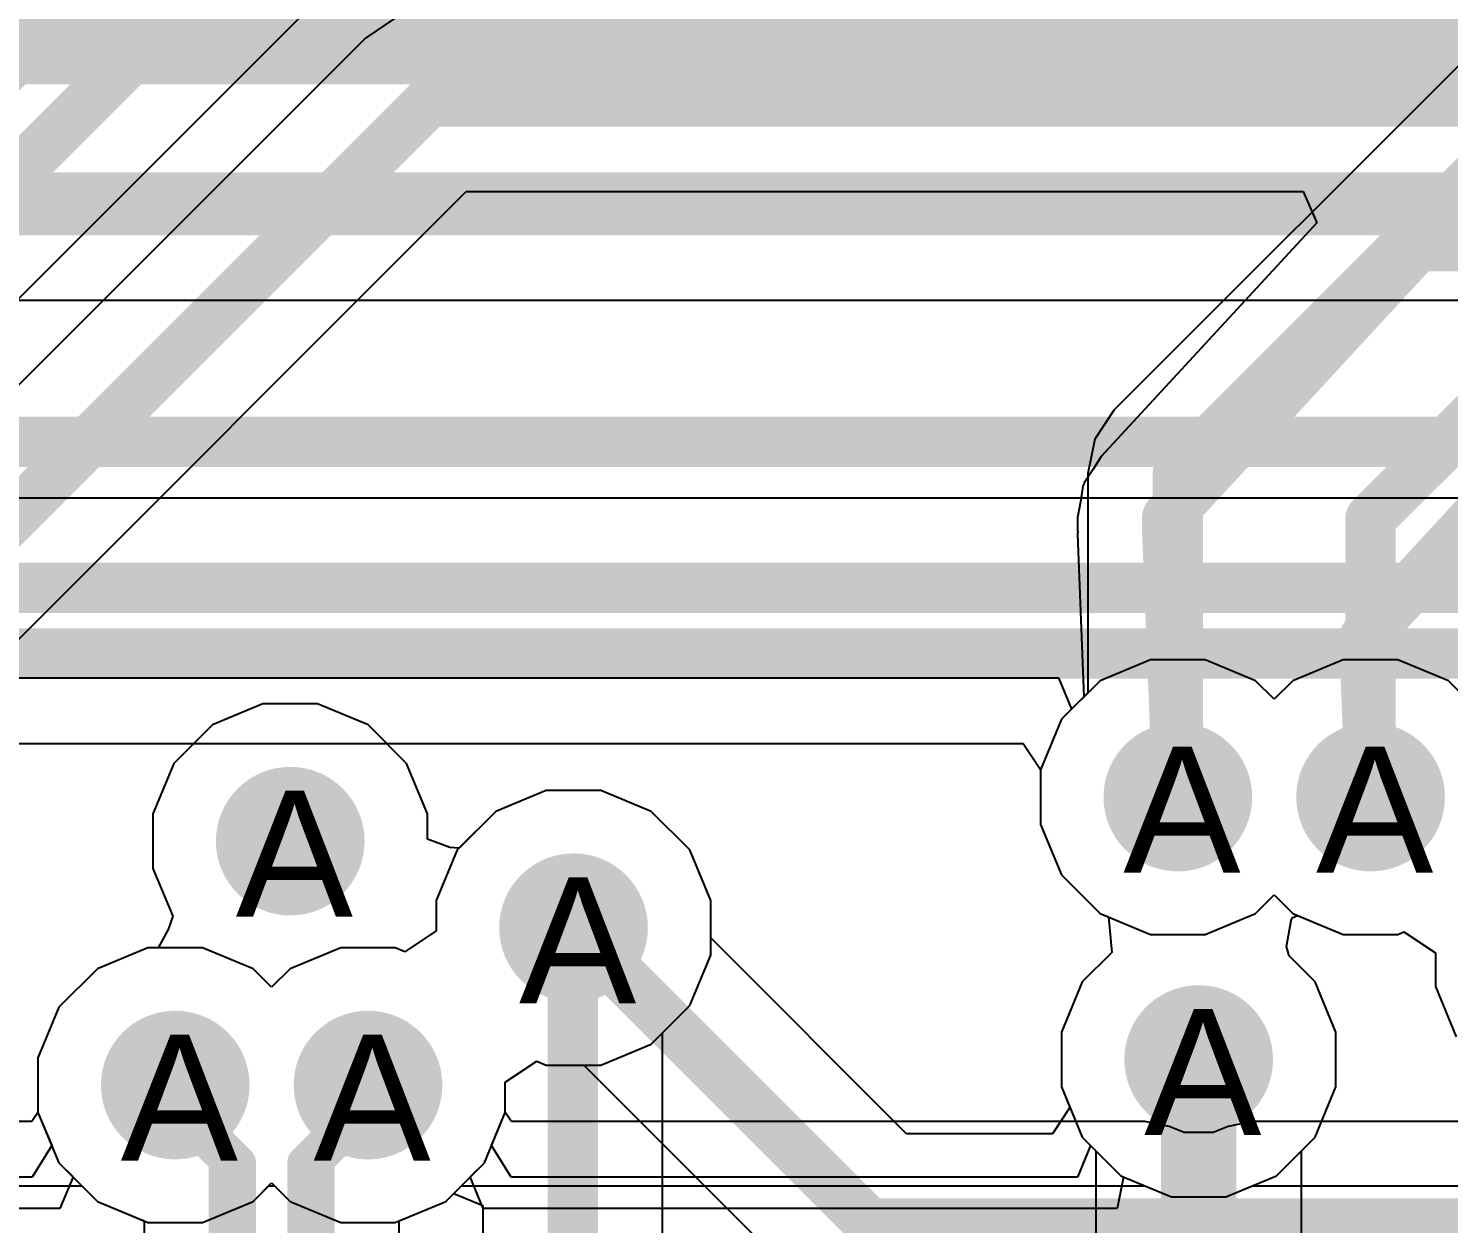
# Model space of a CAD drawing. Header units: inches. Extents: x 0 to 208, y 0 to 213.
# Drawn here: x 3.5454 to 3.771, y 3.169 to 3.3589 of the extents above; entities that cross this region are included whole.
import ezdxf

# ---------------------------------------------------------------- set-up
doc = ezdxf.new("R2010")
doc.units = ezdxf.units.IN
doc.header["$MEASUREMENT"] = 0
for name, color, linetype in [('Bottom Layer', 5, 'Continuous'), ('Drill Drawing', 1, 'Continuous'), ('L2_GND1', 16, 'Continuous'), ('L3_SIG1', 76, 'Continuous'), ('L4_PWR', 90, 'Continuous'), ('L5_GND2', 156, 'Continuous'), ('L6_SIG2', 130, 'Continuous'), ('L7_GND3', 216, 'Continuous'), ('Top Layer', 1, 'Continuous'), ('Via Holes', 16, 'Continuous')]:
    doc.layers.add(name, color=color, linetype=linetype)
doc.styles.add('Arial', font='', dxfattribs={"height": 0.2})
doc.styles.get('Arial').set_extended_font_data('Arial')

msp = doc.modelspace()

# ---------------------------------------------------------------- hatches: boundary and pattern name
at = {"layer": 'Bottom Layer'}
h = msp.add_hatch(color=5, dxfattribs=at)
edge = h.paths.add_edge_path()
edge.add_arc((3.728, 3.2367592), 0.011811, 0, 360)
h = msp.add_hatch(color=5, dxfattribs=at)
edge = h.paths.add_edge_path()
edge.add_arc((3.758622, 3.2367592), 0.011811, 0, 360)
h = msp.add_hatch(color=5, dxfattribs=at)
edge = h.paths.add_edge_path()
edge.add_arc((3.5869919, 3.229752), 0.011811, 0, 360)
h = msp.add_hatch(color=5, dxfattribs=at)
edge = h.paths.add_edge_path()
edge.add_arc((3.632, 3.216), 0.011811, 0, 360)
h = msp.add_hatch(color=5, dxfattribs=at)
edge = h.paths.add_edge_path()
edge.add_arc((3.7313118, 3.19506), 0.011811, 0, 360)
h = msp.add_hatch(color=5, dxfattribs=at)
edge = h.paths.add_edge_path()
edge.add_arc((3.5687248, 3.191), 0.011811, 0, 360)
h = msp.add_hatch(color=5, dxfattribs=at)
edge = h.paths.add_edge_path()
edge.add_arc((3.5993468, 3.191), 0.011811, 0, 360)
at = {"layer": 'L2_GND1'}
h = msp.add_hatch(color=16, dxfattribs=at)
edge = h.paths.add_edge_path()
edge.add_arc((3.728, 3.2367592), 0.011811, 0, 360)
h = msp.add_hatch(color=16, dxfattribs=at)
edge = h.paths.add_edge_path()
edge.add_arc((3.758622, 3.2367592), 0.011811, 0, 360)
h = msp.add_hatch(color=16, dxfattribs=at)
edge = h.paths.add_edge_path()
edge.add_arc((3.5869919, 3.229752), 0.011811, 0, 360)
h = msp.add_hatch(color=16, dxfattribs=at)
edge = h.paths.add_edge_path()
edge.add_arc((3.632, 3.216), 0.011811, 0, 360)
h = msp.add_hatch(color=16, dxfattribs=at)
edge = h.paths.add_edge_path()
edge.add_arc((3.7313118, 3.19506), 0.011811, 0, 360)
h = msp.add_hatch(color=16, dxfattribs=at)
edge = h.paths.add_edge_path()
edge.add_arc((3.5687248, 3.191), 0.011811, 0, 360)
h = msp.add_hatch(color=16, dxfattribs=at)
edge = h.paths.add_edge_path()
edge.add_arc((3.5993468, 3.191), 0.011811, 0, 360)
at = {"layer": 'L3_SIG1'}
h = msp.add_hatch(color=76, dxfattribs=at)
edge = h.paths.add_edge_path()
edge.add_arc((3.728, 3.2367592), 0.011811, 0, 360)
h = msp.add_hatch(color=76, dxfattribs=at)
edge = h.paths.add_edge_path()
edge.add_arc((3.758622, 3.2367592), 0.011811, 0, 360)
h = msp.add_hatch(color=76, dxfattribs=at)
edge = h.paths.add_edge_path()
edge.add_arc((3.5869919, 3.229752), 0.011811, 0, 360)
h = msp.add_hatch(color=76, dxfattribs=at)
edge = h.paths.add_edge_path()
edge.add_arc((3.632, 3.216), 0.011811, 0, 360)
h = msp.add_hatch(color=76, dxfattribs=at)
edge = h.paths.add_edge_path()
edge.add_arc((3.7313118, 3.19506), 0.011811, 0, 360)
h = msp.add_hatch(color=76, dxfattribs=at)
edge = h.paths.add_edge_path()
edge.add_arc((3.5687248, 3.191), 0.011811, 0, 360)
h = msp.add_hatch(color=76, dxfattribs=at)
edge = h.paths.add_edge_path()
edge.add_arc((3.5993468, 3.191), 0.011811, 0, 360)
at = {"layer": 'L4_PWR'}
h = msp.add_hatch(color=90, dxfattribs=at)
edge = h.paths.add_edge_path()
edge.add_arc((3.728, 3.2367592), 0.011811, 0, 360)
h = msp.add_hatch(color=90, dxfattribs=at)
edge = h.paths.add_edge_path()
edge.add_arc((3.758622, 3.2367592), 0.011811, 0, 360)
h = msp.add_hatch(color=90, dxfattribs=at)
edge = h.paths.add_edge_path()
edge.add_arc((3.5869919, 3.229752), 0.011811, 0, 360)
h = msp.add_hatch(color=90, dxfattribs=at)
edge = h.paths.add_edge_path()
edge.add_arc((3.632, 3.216), 0.011811, 0, 360)
h = msp.add_hatch(color=90, dxfattribs=at)
edge = h.paths.add_edge_path()
edge.add_arc((3.7313118, 3.19506), 0.011811, 0, 360)
h = msp.add_hatch(color=90, dxfattribs=at)
edge = h.paths.add_edge_path()
edge.add_arc((3.5687248, 3.191), 0.011811, 0, 360)
h = msp.add_hatch(color=90, dxfattribs=at)
edge = h.paths.add_edge_path()
edge.add_arc((3.5993468, 3.191), 0.011811, 0, 360)
at = {"layer": 'L5_GND2'}
h = msp.add_hatch(color=156, dxfattribs=at)
edge = h.paths.add_edge_path()
edge.add_arc((3.728, 3.2367592), 0.011811, 0, 360)
h = msp.add_hatch(color=156, dxfattribs=at)
edge = h.paths.add_edge_path()
edge.add_arc((3.758622, 3.2367592), 0.011811, 0, 360)
h = msp.add_hatch(color=156, dxfattribs=at)
edge = h.paths.add_edge_path()
edge.add_arc((3.5869919, 3.229752), 0.011811, 0, 360)
h = msp.add_hatch(color=156, dxfattribs=at)
edge = h.paths.add_edge_path()
edge.add_arc((3.632, 3.216), 0.011811, 0, 360)
h = msp.add_hatch(color=156, dxfattribs=at)
edge = h.paths.add_edge_path()
edge.add_arc((3.7313118, 3.19506), 0.011811, 0, 360)
h = msp.add_hatch(color=156, dxfattribs=at)
edge = h.paths.add_edge_path()
edge.add_arc((3.5687248, 3.191), 0.011811, 0, 360)
h = msp.add_hatch(color=156, dxfattribs=at)
edge = h.paths.add_edge_path()
edge.add_arc((3.5993468, 3.191), 0.011811, 0, 360)
at = {"layer": 'L6_SIG2'}
h = msp.add_hatch(color=130, dxfattribs=at)
edge = h.paths.add_edge_path()
edge.add_arc((3.728, 3.2367592), 0.011811, 0, 360)
h = msp.add_hatch(color=130, dxfattribs=at)
edge = h.paths.add_edge_path()
edge.add_arc((3.758622, 3.2367592), 0.011811, 0, 360)
h = msp.add_hatch(color=130, dxfattribs=at)
edge = h.paths.add_edge_path()
edge.add_arc((3.5869919, 3.229752), 0.011811, 0, 360)
h = msp.add_hatch(color=130, dxfattribs=at)
edge = h.paths.add_edge_path()
edge.add_arc((3.632, 3.216), 0.011811, 0, 360)
h = msp.add_hatch(color=130, dxfattribs=at)
edge = h.paths.add_edge_path()
edge.add_arc((3.7313118, 3.19506), 0.011811, 0, 360)
h = msp.add_hatch(color=130, dxfattribs=at)
edge = h.paths.add_edge_path()
edge.add_arc((3.5687248, 3.191), 0.011811, 0, 360)
h = msp.add_hatch(color=130, dxfattribs=at)
edge = h.paths.add_edge_path()
edge.add_arc((3.5993468, 3.191), 0.011811, 0, 360)
at = {"layer": 'L7_GND3'}
h = msp.add_hatch(color=216, dxfattribs=at)
edge = h.paths.add_edge_path()
edge.add_arc((3.728, 3.2367592), 0.011811, 0, 360)
h = msp.add_hatch(color=216, dxfattribs=at)
edge = h.paths.add_edge_path()
edge.add_arc((3.758622, 3.2367592), 0.011811, 0, 360)
h = msp.add_hatch(color=216, dxfattribs=at)
edge = h.paths.add_edge_path()
edge.add_arc((3.5869919, 3.229752), 0.011811, 0, 360)
h = msp.add_hatch(color=216, dxfattribs=at)
edge = h.paths.add_edge_path()
edge.add_arc((3.632, 3.216), 0.011811, 0, 360)
h = msp.add_hatch(color=216, dxfattribs=at)
edge = h.paths.add_edge_path()
edge.add_arc((3.7313118, 3.19506), 0.011811, 0, 360)
h = msp.add_hatch(color=216, dxfattribs=at)
edge = h.paths.add_edge_path()
edge.add_arc((3.5687248, 3.191), 0.011811, 0, 360)
h = msp.add_hatch(color=216, dxfattribs=at)
edge = h.paths.add_edge_path()
edge.add_arc((3.5993468, 3.191), 0.011811, 0, 360)
at = {"layer": 'Top Layer'}
h = msp.add_hatch(color=1, dxfattribs=at)
edge = h.paths.add_edge_path()
edge.add_arc((3.728, 3.2367592), 0.011811, 0, 360)
h = msp.add_hatch(color=1, dxfattribs=at)
edge = h.paths.add_edge_path()
edge.add_arc((3.758622, 3.2367592), 0.011811, 0, 360)
h = msp.add_hatch(color=1, dxfattribs=at)
edge = h.paths.add_edge_path()
edge.add_arc((3.5869919, 3.229752), 0.011811, 0, 360)
h = msp.add_hatch(color=1, dxfattribs=at)
edge = h.paths.add_edge_path()
edge.add_arc((3.632, 3.216), 0.011811, 0, 360)
h = msp.add_hatch(color=1, dxfattribs=at)
edge = h.paths.add_edge_path()
edge.add_arc((3.7313118, 3.19506), 0.011811, 0, 360)
h = msp.add_hatch(color=1, dxfattribs=at)
edge = h.paths.add_edge_path()
edge.add_arc((3.5687248, 3.191), 0.011811, 0, 360)
h = msp.add_hatch(color=1, dxfattribs=at)
edge = h.paths.add_edge_path()
edge.add_arc((3.5993468, 3.191), 0.011811, 0, 360)
at = {"layer": 'Via Holes'}
h = msp.add_hatch(color=7, dxfattribs=at)
edge = h.paths.add_edge_path()
edge.add_arc((3.728, 3.2367592), 0.0059055, 0, 360)
h = msp.add_hatch(color=7, dxfattribs=at)
edge = h.paths.add_edge_path()
edge.add_arc((3.758622, 3.2367592), 0.0059055, 0, 360)
h = msp.add_hatch(color=7, dxfattribs=at)
edge = h.paths.add_edge_path()
edge.add_arc((3.5869919, 3.229752), 0.0059055, 0, 360)
h = msp.add_hatch(color=7, dxfattribs=at)
edge = h.paths.add_edge_path()
edge.add_arc((3.632, 3.216), 0.0059055, 0, 360)
h = msp.add_hatch(color=7, dxfattribs=at)
edge = h.paths.add_edge_path()
edge.add_arc((3.7313118, 3.19506), 0.0059055, 0, 360)
h = msp.add_hatch(color=7, dxfattribs=at)
edge = h.paths.add_edge_path()
edge.add_arc((3.5687248, 3.191), 0.0059055, 0, 360)
h = msp.add_hatch(color=7, dxfattribs=at)
edge = h.paths.add_edge_path()
edge.add_arc((3.5993468, 3.191), 0.0059055, 0, 360)

# ---------------------------------------------------------------- linework, layer by layer
at = {"layer": 'Bottom Layer'}
for p, q in [((3.483171, 3.2553188), (3.6153888, 3.3875367)), ((3.6035554, 3.3604498), (3.5989244, 3.3573556)), ((3.5989242, 3.3573553), (3.4931318, 3.251563)), ((3.5989244, 3.3573556), (3.5989242, 3.3573553)), ((3.5133188, 3.231376), (3.6149305, 3.3329878)), ((3.6149305, 3.3329878), (3.7478924, 3.3329878)), ((3.7478924, 3.3329878), (3.7500811, 3.3279878)), ((3.7500811, 3.3279878), (3.7158247, 3.29089)), ((3.7158247, 3.29089), (3.7145168, 3.2887531)), ((3.7145168, 3.2887531), (3.7131244, 3.2866694)), ((3.7129172, 3.2861397), (3.7125263, 3.2836633)), ((3.713068, 3.2863861), (3.7129172, 3.2861397)), ((3.7131244, 3.2866694), (3.713068, 3.2863861)), ((3.7125263, 3.2836633), (3.7120375, 3.2812069)), ((3.7120375, 3.2812069), (3.7120374, 3.2792516)), ((3.7120374, 3.2792516), (3.7120395, 3.2792408)), ((3.7120395, 3.2792408), (3.7120374, 3.27923)), ((3.7120374, 3.27923), (3.7120375, 3.2791371)), ((3.7120375, 3.2791371), (3.7120924, 3.2788626)), ((3.7120924, 3.2788626), (3.7120487, 3.2785859)), ((3.7120487, 3.2785859), (3.7120527, 3.2784852)), ((3.7120527, 3.2784852), (3.7120529, 3.2784844)), ((3.7120529, 3.2784844), (3.7120528, 3.2784838)), ((3.7120528, 3.2784838), (3.7130802, 3.2526848)), ((3.7130802, 3.2526848), (3.7095095, 3.2491141)), ((3.7095095, 3.2491141), (3.706189, 3.2410977)), ((3.706189, 3.2410977), (3.706189, 3.2324207)), ((3.6276615, 3.237811), (3.6196451, 3.2344905)), ((3.6363385, 3.237811), (3.6276615, 3.237811)), ((3.6443549, 3.2344905), (3.6363385, 3.237811)), ((3.6196451, 3.2344905), (3.6135095, 3.2283549)), ((3.6504905, 3.2283549), (3.6443549, 3.2344905)), ((3.706189, 3.2324207), (3.7095095, 3.2244043)), ((3.6135095, 3.2283549), (3.610189, 3.2203385)), ((3.653811, 3.2203385), (3.6504905, 3.2283549)), ((3.7095095, 3.2244043), (3.7156451, 3.2182687)), ((3.610189, 3.2203385), (3.610189, 3.2155291)), ((3.653811, 3.2116615), (3.653811, 3.2203385)), ((3.7156451, 3.2182687), (3.7169608, 3.2177237)), ((3.7169608, 3.2177237), (3.7174963, 3.2120899)), ((3.610189, 3.2155291), (3.6051889, 3.2121882)), ((3.5643863, 3.212811), (3.5563699, 3.2094905)), ((3.5730633, 3.212811), (3.5643863, 3.212811)), ((3.5810797, 3.2094905), (3.5730633, 3.212811)), ((3.5950083, 3.212811), (3.5869919, 3.2094905)), ((3.6036853, 3.212811), (3.5950083, 3.212811)), ((3.6051889, 3.2121882), (3.6036853, 3.212811)), ((3.6504905, 3.2036451), (3.653811, 3.2116615)), ((3.7174963, 3.2120899), (3.7128213, 3.2074149)), ((3.5563699, 3.2094905), (3.5502343, 3.2033549)), ((3.5840358, 3.2065344), (3.5810797, 3.2094905)), ((3.5869919, 3.2094905), (3.5840358, 3.2065344)), ((3.7128213, 3.2074149), (3.7095008, 3.1993985)), ((3.5502343, 3.2033549), (3.5469138, 3.1953385)), ((3.6461493, 3.1993039), (3.6504905, 3.2036451)), ((3.6461493, 3.0120681), (3.6461493, 3.1993039)), ((3.7095008, 3.1993985), (3.7095008, 3.1907215)), ((3.5469138, 3.1953385), (3.5469138, 3.1866615)), ((3.7095008, 3.1907215), (3.7128213, 3.1827051)), ((3.5469138, 3.1866615), (3.5502343, 3.1786451)), ((3.7128213, 3.1827051), (3.7149983, 3.1805281)), ((3.7149983, 3.1805281), (3.7149983, 3.1336883)), ((3.5502343, 3.1786451), (3.5563699, 3.1725095)), ((3.5810797, 3.1725095), (3.5840358, 3.1754656)), ((3.5840358, 3.1754656), (3.5869919, 3.1725095)), ((3.5563699, 3.1725095), (3.5643863, 3.169189)), ((3.5730633, 3.169189), (3.5810797, 3.1725095)), ((3.5869919, 3.1725095), (3.5950083, 3.169189)), ((3.6036853, 3.169189), (3.6117017, 3.1725095)), ((3.6117017, 3.1725095), (3.6129813, 3.1737891)), ((3.6129813, 3.1737891), (3.6176007, 3.1718756)), ((3.6176007, 3.1718756), (3.6176007, 3.0123181)), ((3.5643863, 3.169189), (3.5730633, 3.169189)), ((3.5950083, 3.169189), (3.6036853, 3.169189))]:
    msp.add_line(p, q, dxfattribs=at)
for points in [[(3.1982058, 3.0089253, 0.008, 0.008, 0), (3.6139025, 3.424622, 0.008, 0.008, 0)], [(3.2035905, 2.9959253, 0.008, 0.008, 0), (3.6094762, 3.401811, 0.008, 0.008, 0)], [(3.4915078, 3.229752, 0.008, 0.008, 0), (3.6090179, 3.3472621, 0.008, 0.008, 0)], [(3.6090179, 3.3472621, 0.008, 0.008, 0), (4.2936997, 3.3472622, 0.008, 0.008, 0)], [(3.7646962, 3.3227744, 0.008, 0.008, 0), (3.766232, 3.3243102, 0.008, 0.008, 0)], [(3.766232, 3.3243102, 0.008, 0.008, 0), (4.137616, 3.3243102, 0.008, 0.008, 0)], [(3.7263118, 3.2812062, 0.008, 0.008, 0), (3.7646962, 3.3227744, 0.008, 0.008, 0)], [(3.7576911, 3.2621879, 0.008, 0.008, 0), (3.7964215, 3.3041307, 0.008, 0.008, 0)], [(3.7263117, 3.2792509, 0.008, 0.008, 0), (3.7263118, 3.2812062, 0.008, 0.008, 0)], [(3.7263117, 3.2792454, 0.008, 0.008, 0), (3.7263118, 3.2791525, 0.008, 0.008, 0)], [(3.7263118, 3.2791525, 0.008, 0.008, 0), (3.7263158, 3.2790518, 0.008, 0.008, 0)], [(3.7263158, 3.2790518, 0.008, 0.008, 0), (3.728, 3.2367592, 0.008, 0.008, 0)], [(3.7263117, 3.2792454, 0.005, 0.005, -0.0002749944077910761), (3.7263117, 3.2792509, 0.005, 0.005, 0)], [(3.757691, 3.2602326, 0.008, 0.008, 0), (3.7576911, 3.2621879, 0.008, 0.008, 0)], [(3.757691, 3.2602271, 0.008, 0.008, 0), (3.7576911, 3.2601343, 0.008, 0.008, 0)], [(3.7576911, 3.2601343, 0.008, 0.008, 0), (3.7576951, 3.2600335, 0.008, 0.008, 0)], [(3.7576951, 3.2600335, 0.008, 0.008, 0), (3.758622, 3.2367592, 0.008, 0.008, 0)], [(3.757691, 3.2602271, 0.005, 0.005, -0.0002749944077910761), (3.757691, 3.2602326, 0.005, 0.005, 0)], [(3.631875, 3.215875, 0.008, 0.008, 0), (3.632, 3.216, 0.008, 0.008, 0)], [(3.631875, 2.995747, 0.008, 0.008, 0), (3.631875, 3.215875, 0.008, 0.008, 0)], [(3.7313118, 3.1336883, 0.012, 0.012, 0), (3.7313118, 3.19506, 0.012, 0.012, 0)]]:
    msp.add_lwpolyline(points, format="xyseb", dxfattribs=at)
for points in [[(3.6070179, 3.3472621, 0.004, 0.004, 1), (3.6110179, 3.3472621, 0.004, 0.004, 1)], [(3.6070179, 3.3472621, 0.004, 0.004, 1), (3.6110179, 3.3472621, 0.004, 0.004, 1)], [(3.764232, 3.3243102, 0.004, 0.004, 1), (3.768232, 3.3243102, 0.004, 0.004, 1)], [(3.764232, 3.3243102, 0.004, 0.004, 1), (3.768232, 3.3243102, 0.004, 0.004, 1)], [(3.7626962, 3.3227744, 0.004, 0.004, 1), (3.7666962, 3.3227744, 0.004, 0.004, 1)], [(3.7626962, 3.3227744, 0.004, 0.004, 1), (3.7666962, 3.3227744, 0.004, 0.004, 1)], [(3.7243118, 3.2812062, 0.004, 0.004, 1), (3.7283118, 3.2812062, 0.004, 0.004, 1)], [(3.7243118, 3.2812062, 0.004, 0.004, 1), (3.7283118, 3.2812062, 0.004, 0.004, 1)], [(3.7243117, 3.2792509, 0.004, 0.004, 1), (3.7283117, 3.2792509, 0.004, 0.004, 1)], [(3.7243117, 3.2792454, 0.004, 0.004, 1), (3.7283117, 3.2792454, 0.004, 0.004, 1)], [(3.7243118, 3.2791525, 0.004, 0.004, 1), (3.7283118, 3.2791525, 0.004, 0.004, 1)], [(3.7243118, 3.2791525, 0.004, 0.004, 1), (3.7283118, 3.2791525, 0.004, 0.004, 1)], [(3.7243158, 3.2790518, 0.004, 0.004, 1), (3.7283158, 3.2790518, 0.004, 0.004, 1)], [(3.7243158, 3.2790518, 0.004, 0.004, 1), (3.7283158, 3.2790518, 0.004, 0.004, 1)], [(3.7250617, 3.2792509, 0.0025, 0.0025, 1), (3.7275617, 3.2792509, 0.0025, 0.0025, 1)], [(3.7250617, 3.2792454, 0.0025, 0.0025, 1), (3.7275617, 3.2792454, 0.0025, 0.0025, 1)], [(3.7556911, 3.2621879, 0.004, 0.004, 1), (3.7596911, 3.2621879, 0.004, 0.004, 1)], [(3.7556911, 3.2621879, 0.004, 0.004, 1), (3.7596911, 3.2621879, 0.004, 0.004, 1)], [(3.755691, 3.2602326, 0.004, 0.004, 1), (3.759691, 3.2602326, 0.004, 0.004, 1)], [(3.755691, 3.2602271, 0.004, 0.004, 1), (3.759691, 3.2602271, 0.004, 0.004, 1)], [(3.7556911, 3.2601343, 0.004, 0.004, 1), (3.7596911, 3.2601343, 0.004, 0.004, 1)], [(3.7556911, 3.2601343, 0.004, 0.004, 1), (3.7596911, 3.2601343, 0.004, 0.004, 1)], [(3.7556951, 3.2600335, 0.004, 0.004, 1), (3.7596951, 3.2600335, 0.004, 0.004, 1)], [(3.7556951, 3.2600335, 0.004, 0.004, 1), (3.7596951, 3.2600335, 0.004, 0.004, 1)], [(3.756441, 3.2602326, 0.0025, 0.0025, 1), (3.758941, 3.2602326, 0.0025, 0.0025, 1)], [(3.756441, 3.2602271, 0.0025, 0.0025, 1), (3.758941, 3.2602271, 0.0025, 0.0025, 1)], [(3.726, 3.2367592, 0.004, 0.004, 1), (3.73, 3.2367592, 0.004, 0.004, 1)], [(3.756622, 3.2367592, 0.004, 0.004, 1), (3.760622, 3.2367592, 0.004, 0.004, 1)], [(3.629875, 3.215875, 0.004, 0.004, 1), (3.633875, 3.215875, 0.004, 0.004, 1)], [(3.629875, 3.215875, 0.004, 0.004, 1), (3.633875, 3.215875, 0.004, 0.004, 1)], [(3.63, 3.216, 0.004, 0.004, 1), (3.634, 3.216, 0.004, 0.004, 1)], [(3.7283118, 3.19506, 0.006, 0.006, 1), (3.7343118, 3.19506, 0.006, 0.006, 1)]]:
    msp.add_lwpolyline(points, format="xyseb", close=True, dxfattribs=at)
at = {"layer": 'L2_GND1'}
for p, q in [((2.3938242, 3.3157257), (4.3340873, 3.3157257)), ((3.9939995, 3.2842743), (2.6181679, 3.2842743)), ((3.4988623, 3.2557257), (3.70905, 3.2557257)), ((3.70905, 3.2557257), (3.7111211, 3.2507257)), ((3.7095095, 3.2491141), (3.706189, 3.2410977)), ((3.7111211, 3.2507257), (3.7095095, 3.2491141)), ((3.706189, 3.2410977), (3.706189, 3.2324207)), ((3.6276615, 3.237811), (3.6196451, 3.2344905)), ((3.6363385, 3.237811), (3.6276615, 3.237811)), ((3.6443549, 3.2344905), (3.6363385, 3.237811)), ((3.6196451, 3.2344905), (3.6135095, 3.2283549)), ((3.6504905, 3.2283549), (3.6443549, 3.2344905)), ((3.706189, 3.2324207), (3.7095095, 3.2244043)), ((3.6135095, 3.2283549), (3.610189, 3.2203385)), ((3.653811, 3.2203385), (3.6504905, 3.2283549)), ((3.7095095, 3.2244043), (3.7156451, 3.2182687)), ((3.610189, 3.2203385), (3.610189, 3.2155291)), ((3.653811, 3.2116615), (3.653811, 3.2203385)), ((3.7156451, 3.2182687), (3.7169608, 3.2177237)), ((3.7169608, 3.2177237), (3.7174963, 3.2120899)), ((3.7452563, 3.2130403), (3.7460562, 3.2174141)), ((3.7460562, 3.2174141), (3.7461631, 3.217587)), ((3.7461631, 3.217587), (3.747006, 3.2179626)), ((3.747006, 3.2179626), (3.7542835, 3.2149482)), ((3.610189, 3.2155291), (3.6051889, 3.2121882)), ((3.7629605, 3.2149482), (3.7639172, 3.2153445)), ((3.7639172, 3.2153445), (3.7689148, 3.2120025)), ((3.7456723, 3.2115449), (3.7452563, 3.2130403)), ((3.7542835, 3.2149482), (3.7629605, 3.2149482)), ((3.5643863, 3.212811), (3.5563699, 3.2094905)), ((3.5730633, 3.212811), (3.5643863, 3.212811)), ((3.5810797, 3.2094905), (3.5730633, 3.212811)), ((3.5950083, 3.212811), (3.5869919, 3.2094905)), ((3.6036853, 3.212811), (3.5950083, 3.212811)), ((3.6051889, 3.2121882), (3.6036853, 3.212811)), ((3.6504905, 3.2036451), (3.653811, 3.2116615)), ((3.7174963, 3.2120899), (3.7128213, 3.2074149)), ((3.7498023, 3.2074149), (3.7456723, 3.2115449)), ((3.7689148, 3.2120025), (3.7689148, 3.2066615)), ((3.5563699, 3.2094905), (3.5502343, 3.2033549)), ((3.5840358, 3.2065344), (3.5810797, 3.2094905)), ((3.5869919, 3.2094905), (3.5840358, 3.2065344)), ((3.7128213, 3.2074149), (3.7095008, 3.1993985)), ((3.7531228, 3.1993985), (3.7498023, 3.2074149)), ((3.7689148, 3.2066615), (3.7722353, 3.1986451)), ((3.5502343, 3.2033549), (3.5469138, 3.1953385)), ((3.6443549, 3.1975095), (3.6504905, 3.2036451)), ((3.7095008, 3.1993985), (3.7095008, 3.1907215)), ((3.7531228, 3.1907215), (3.7531228, 3.1993985)), ((3.6363385, 3.194189), (3.6443549, 3.1975095)), ((3.5469138, 3.1953385), (3.5469138, 3.1866615)), ((3.6211578, 3.1914709), (3.6261579, 3.1948118)), ((3.6261579, 3.1948118), (3.6276615, 3.194189)), ((3.6276615, 3.194189), (3.6363385, 3.194189)), ((3.6211578, 3.1866615), (3.6211578, 3.1914709)), ((3.7095008, 3.1907215), (3.7128213, 3.1827051)), ((3.7498023, 3.1827051), (3.7531228, 3.1907215)), ((3.5469138, 3.1866615), (3.5502343, 3.1786451)), ((3.6178373, 3.1786451), (3.6211578, 3.1866615)), ((3.7128213, 3.1827051), (3.7189569, 3.1765695)), ((3.7436667, 3.1765695), (3.7498023, 3.1827051)), ((3.5502343, 3.1786451), (3.5563699, 3.1725095)), ((3.6117017, 3.1725095), (3.6178373, 3.1786451)), ((3.7189569, 3.1765695), (3.7269733, 3.173249)), ((3.7356503, 3.173249), (3.7436667, 3.1765695)), ((3.5563699, 3.1725095), (3.5638007, 3.1694316)), ((3.6042709, 3.1694316), (3.6117017, 3.1725095)), ((3.7269733, 3.173249), (3.7356503, 3.173249)), ((3.5638007, 3.1694316), (3.5638007, 3.1371037)), ((3.6042709, 3.1254084), (3.6042709, 3.1694316))]:
    msp.add_line(p, q, dxfattribs=at)
for points in [[(2.0720727, 3.354, 0.008, 0.008, 0), (4.3303285, 3.354, 0.008, 0.008, 0)], [(2.431186, 3.33, 0.008, 0.008, 0), (4.34, 3.33, 0.008, 0.008, 0)], [(2.6889394, 3.27, 0.008, 0.008, 0), (3.994, 3.27, 0.008, 0.008, 0)], [(3.5687248, 3.1861568, 0.004, 0.004, 0), (3.5687248, 3.191, 0.004, 0.004, 0)], [(3.5993468, 3.1861568, 0.004, 0.004, 0), (3.5993468, 3.191, 0.004, 0.004, 0)], [(3.5687248, 3.1861568, 0.004, 0.004, 0), (3.5760358, 3.1788458, 0.004, 0.004, 0)], [(3.5920358, 3.1788458, 0.004, 0.004, 0), (3.5993468, 3.1861568, 0.004, 0.004, 0)], [(3.5760358, 3.1320358, 0.004, 0.004, 0), (3.5760358, 3.1788458, 0.004, 0.004, 0)], [(3.5920358, 3.1254084, 0.004, 0.004, 0), (3.5920358, 3.1788458, 0.004, 0.004, 0)]]:
    msp.add_lwpolyline(points, format="xyseb", dxfattribs=at)
for points in [[(3.5677248, 3.191, 0.002, 0.002, 1), (3.5697248, 3.191, 0.002, 0.002, 1)], [(3.5983468, 3.191, 0.002, 0.002, 1), (3.6003468, 3.191, 0.002, 0.002, 1)], [(3.5677248, 3.1861568, 0.002, 0.002, 1), (3.5697248, 3.1861568, 0.002, 0.002, 1)], [(3.5677248, 3.1861568, 0.002, 0.002, 1), (3.5697248, 3.1861568, 0.002, 0.002, 1)], [(3.5983468, 3.1861568, 0.002, 0.002, 1), (3.6003468, 3.1861568, 0.002, 0.002, 1)], [(3.5983468, 3.1861568, 0.002, 0.002, 1), (3.6003468, 3.1861568, 0.002, 0.002, 1)], [(3.5750358, 3.1788458, 0.002, 0.002, 1), (3.5770358, 3.1788458, 0.002, 0.002, 1)], [(3.5750358, 3.1788458, 0.002, 0.002, 1), (3.5770358, 3.1788458, 0.002, 0.002, 1)], [(3.5910358, 3.1788458, 0.002, 0.002, 1), (3.5930358, 3.1788458, 0.002, 0.002, 1)], [(3.5910358, 3.1788458, 0.002, 0.002, 1), (3.5930358, 3.1788458, 0.002, 0.002, 1)]]:
    msp.add_lwpolyline(points, format="xyseb", close=True, dxfattribs=at)
at = {"layer": 'L3_SIG1'}
for p, q in [((3.7236615, 3.2585702), (3.7156451, 3.2552497)), ((3.7323385, 3.2585702), (3.7236615, 3.2585702)), ((3.7403549, 3.2552497), (3.7323385, 3.2585702)), ((3.7542835, 3.2585702), (3.7462671, 3.2552497)), ((3.7629605, 3.2585702), (3.7542835, 3.2585702)), ((3.7709769, 3.2552497), (3.7629605, 3.2585702)), ((3.7156451, 3.2552497), (3.7095095, 3.2491141)), ((3.743311, 3.2522936), (3.7403549, 3.2552497)), ((3.7462671, 3.2552497), (3.743311, 3.2522936)), ((3.7771125, 3.2491141), (3.7709769, 3.2552497)), ((3.7095095, 3.2491141), (3.706189, 3.2410977)), ((3.706189, 3.2410977), (3.706189, 3.2324207)), ((3.6276615, 3.237811), (3.6196451, 3.2344905)), ((3.6363385, 3.237811), (3.6276615, 3.237811)), ((3.6443549, 3.2344905), (3.6363385, 3.237811)), ((3.6196451, 3.2344905), (3.6135095, 3.2283549)), ((3.6504905, 3.2283549), (3.6443549, 3.2344905)), ((3.706189, 3.2324207), (3.7095095, 3.2244043)), ((3.6135095, 3.2283549), (3.610189, 3.2203385)), ((3.653811, 3.2203385), (3.6504905, 3.2283549)), ((3.7095095, 3.2244043), (3.7156451, 3.2182687)), ((3.610189, 3.2203385), (3.610189, 3.2155291)), ((3.653811, 3.2116615), (3.653811, 3.2203385)), ((3.7156451, 3.2182687), (3.7169608, 3.2177237)), ((3.7169608, 3.2177237), (3.7174963, 3.2120899)), ((3.7452563, 3.2130403), (3.7460562, 3.2174141)), ((3.7460562, 3.2174141), (3.7461631, 3.217587)), ((3.7461631, 3.217587), (3.747006, 3.2179626)), ((3.747006, 3.2179626), (3.7542835, 3.2149482)), ((3.610189, 3.2155291), (3.6051889, 3.2121882)), ((3.7629605, 3.2149482), (3.7639172, 3.2153445)), ((3.7639172, 3.2153445), (3.7689148, 3.2120025)), ((3.7456723, 3.2115449), (3.7452563, 3.2130403)), ((3.7542835, 3.2149482), (3.7629605, 3.2149482)), ((3.5643863, 3.212811), (3.5563699, 3.2094905)), ((3.5730633, 3.212811), (3.5643863, 3.212811)), ((3.5810797, 3.2094905), (3.5730633, 3.212811)), ((3.5950083, 3.212811), (3.5869919, 3.2094905)), ((3.6036853, 3.212811), (3.5950083, 3.212811)), ((3.6051889, 3.2121882), (3.6036853, 3.212811)), ((3.6504905, 3.2036451), (3.653811, 3.2116615)), ((3.7174963, 3.2120899), (3.7128213, 3.2074149)), ((3.7498023, 3.2074149), (3.7456723, 3.2115449)), ((3.7689148, 3.2120025), (3.7689148, 3.2066615)), ((3.5563699, 3.2094905), (3.5502343, 3.2033549)), ((3.5840358, 3.2065344), (3.5810797, 3.2094905)), ((3.5869919, 3.2094905), (3.5840358, 3.2065344)), ((3.7128213, 3.2074149), (3.7095008, 3.1993985)), ((3.7531228, 3.1993985), (3.7498023, 3.2074149)), ((3.7689148, 3.2066615), (3.7722353, 3.1986451)), ((3.5502343, 3.2033549), (3.5469138, 3.1953385)), ((3.6443549, 3.1975095), (3.6504905, 3.2036451)), ((3.7095008, 3.1993985), (3.7095008, 3.1907215)), ((3.7531228, 3.1907215), (3.7531228, 3.1993985)), ((3.6363385, 3.194189), (3.6443549, 3.1975095)), ((3.5469138, 3.1953385), (3.5469138, 3.1866615)), ((3.6211578, 3.1914709), (3.6261579, 3.1948118)), ((3.6261579, 3.1948118), (3.6276615, 3.194189)), ((3.6276615, 3.194189), (3.6363385, 3.194189)), ((3.6211578, 3.1866615), (3.6211578, 3.1914709)), ((3.7095008, 3.1907215), (3.7128213, 3.1827051)), ((3.7498023, 3.1827051), (3.7531228, 3.1907215)), ((3.5469138, 3.1866615), (3.5502343, 3.1786451)), ((3.6178373, 3.1786451), (3.6211578, 3.1866615)), ((3.7128213, 3.1827051), (3.7149983, 3.1805281)), ((3.7476253, 3.1805281), (3.7498023, 3.1827051)), ((3.7149983, 3.1805281), (3.7149983, 3.1620691)), ((3.7476253, 3.1553118), (3.7476253, 3.1805281)), ((3.5502343, 3.1786451), (3.5563699, 3.1725095)), ((3.6117017, 3.1725095), (3.6178373, 3.1786451)), ((3.5810797, 3.1725095), (3.5840358, 3.1754656)), ((3.5840358, 3.1754656), (3.5869919, 3.1725095)), ((3.5563699, 3.1725095), (3.5643863, 3.169189)), ((3.5730633, 3.169189), (3.5810797, 3.1725095)), ((3.5869919, 3.1725095), (3.5950083, 3.169189)), ((3.6036853, 3.169189), (3.6117017, 3.1725095)), ((3.5643863, 3.169189), (3.5730633, 3.169189)), ((3.5950083, 3.169189), (3.6036853, 3.169189))]:
    msp.add_line(p, q, dxfattribs=at)
msp.add_lwpolyline([(3.7313118, 3.1553118, 0.012, 0.012, 0), (3.7313118, 3.19506, 0.012, 0.012, 0)], format="xyseb", dxfattribs=at)
msp.add_lwpolyline([(3.7283118, 3.19506, 0.006, 0.006, 1), (3.7343118, 3.19506, 0.006, 0.006, 1)], format="xyseb", close=True, dxfattribs=at)
at = {"layer": 'L4_PWR'}
for p, q in [((3.7236615, 3.2585702), (3.7156451, 3.2552497)), ((3.7323385, 3.2585702), (3.7236615, 3.2585702)), ((3.7403549, 3.2552497), (3.7323385, 3.2585702)), ((3.7542835, 3.2585702), (3.7462671, 3.2552497)), ((3.7629605, 3.2585702), (3.7542835, 3.2585702)), ((3.7709769, 3.2552497), (3.7629605, 3.2585702)), ((3.7156451, 3.2552497), (3.7095095, 3.2491141)), ((3.743311, 3.2522936), (3.7403549, 3.2552497)), ((3.7462671, 3.2552497), (3.743311, 3.2522936)), ((3.7771125, 3.2491141), (3.7709769, 3.2552497)), ((3.5826534, 3.251563), (3.574637, 3.2482425)), ((3.5913304, 3.251563), (3.5826534, 3.251563)), ((3.5993468, 3.2482425), (3.5913304, 3.251563)), ((3.7095095, 3.2491141), (3.706189, 3.2410977)), ((3.574637, 3.2482425), (3.5685014, 3.2421069)), ((3.6054824, 3.2421069), (3.5993468, 3.2482425)), ((3.5685014, 3.2421069), (3.5651809, 3.2340905)), ((3.6088029, 3.2340905), (3.6054824, 3.2421069)), ((3.706189, 3.2410977), (3.706189, 3.2324207)), ((3.6276615, 3.237811), (3.6196451, 3.2344905)), ((3.6363385, 3.237811), (3.6276615, 3.237811)), ((3.6443549, 3.2344905), (3.6363385, 3.237811)), ((3.5651809, 3.2340905), (3.5651809, 3.2254135)), ((3.6088029, 3.2300579), (3.6088029, 3.2340905)), ((3.6196451, 3.2344905), (3.6138029, 3.2286483)), ((3.6504905, 3.2283549), (3.6443549, 3.2344905)), ((3.706189, 3.2324207), (3.7095095, 3.2244043)), ((3.61237, 3.2287673), (3.6088029, 3.2300579)), ((3.6138029, 3.2286483), (3.61237, 3.2287673)), ((3.653811, 3.2203385), (3.6504905, 3.2283549)), ((3.5651809, 3.2254135), (3.5683299, 3.217811)), ((3.7095095, 3.2244043), (3.7156451, 3.2182687)), ((3.653811, 3.2116615), (3.653811, 3.2203385)), ((3.7403549, 3.2182687), (3.743311, 3.2212248)), ((3.743311, 3.2212248), (3.7462671, 3.2182687)), ((3.5683299, 3.217811), (3.5675778, 3.2156926)), ((3.7156451, 3.2182687), (3.7236615, 3.2149482)), ((3.7323385, 3.2149482), (3.7403549, 3.2182687)), ((3.7462671, 3.2182687), (3.7542835, 3.2149482)), ((3.5675778, 3.2156926), (3.5660164, 3.212811)), ((3.7629605, 3.2149482), (3.7639172, 3.2153445)), ((3.7639172, 3.2153445), (3.7689148, 3.2120025)), ((3.7236615, 3.2149482), (3.7323385, 3.2149482)), ((3.7542835, 3.2149482), (3.7629605, 3.2149482)), ((3.5643863, 3.212811), (3.5563699, 3.2094905)), ((3.5660164, 3.212811), (3.5643863, 3.212811)), ((3.6504905, 3.2036451), (3.653811, 3.2116615)), ((3.7689148, 3.2120025), (3.7689148, 3.2066615)), ((3.5563699, 3.2094905), (3.5502343, 3.2033549)), ((3.7689148, 3.2066615), (3.7722353, 3.1986451)), ((3.5502343, 3.2033549), (3.5469138, 3.1953385)), ((3.6443549, 3.1975095), (3.6504905, 3.2036451)), ((3.6363385, 3.194189), (3.6443549, 3.1975095)), ((3.5469138, 3.1953385), (3.5469138, 3.1866616)), ((3.6211578, 3.1914709), (3.6261579, 3.1948118)), ((3.6261579, 3.1948118), (3.6276615, 3.194189)), ((3.6276615, 3.194189), (3.6363385, 3.194189)), ((3.6211578, 3.1866616), (3.6211578, 3.1914709)), ((3.5469138, 3.1866616), (3.5459345, 3.1851959)), ((3.6221371, 3.1851959), (3.6211578, 3.1866616)), ((3.5459345, 3.1851959), (3.5370688, 3.1851959)), ((3.722746, 3.1851959), (3.6221371, 3.1851959)), ((3.7266478, 3.1844198), (3.722746, 3.1851959)), ((3.7290014, 3.1834449), (3.7266478, 3.1844198)), ((3.7359758, 3.1844198), (3.7336222, 3.1834449)), ((3.7398776, 3.1851959), (3.7359758, 3.1844198)), ((3.7829618, 3.1851959), (3.7398776, 3.1851959)), ((3.7336222, 3.1834449), (3.7290014, 3.1834449)), ((3.5360599, 3.175), (3.5538794, 3.175)), ((3.5538794, 3.175), (3.5563699, 3.1725095)), ((3.5810797, 3.1725095), (3.5835702, 3.175)), ((3.5835702, 3.175), (3.5845014, 3.175)), ((3.5845014, 3.175), (3.5869919, 3.1725095)), ((3.6117017, 3.1725095), (3.6141922, 3.175)), ((3.6141922, 3.175), (3.722746, 3.175)), ((3.722746, 3.175), (3.7269733, 3.173249)), ((3.7356503, 3.173249), (3.7398776, 3.175)), ((3.7398776, 3.175), (3.8087298, 3.175)), ((3.5563699, 3.1725095), (3.5643863, 3.169189)), ((3.5730633, 3.169189), (3.5810797, 3.1725095)), ((3.5869919, 3.1725095), (3.5950083, 3.169189)), ((3.6036853, 3.169189), (3.6117017, 3.1725095)), ((3.7269733, 3.173249), (3.7356503, 3.173249)), ((3.5643863, 3.169189), (3.5730633, 3.169189)), ((3.5950083, 3.169189), (3.6036853, 3.169189))]:
    msp.add_line(p, q, dxfattribs=at)
at = {"layer": 'L5_GND2'}
for p, q in [((3.7236615, 3.2585702), (3.7156451, 3.2552497)), ((3.7323385, 3.2585702), (3.7236615, 3.2585702)), ((3.7403549, 3.2552497), (3.7323385, 3.2585702)), ((3.7542835, 3.2585702), (3.7462671, 3.2552497)), ((3.7629605, 3.2585702), (3.7542835, 3.2585702)), ((3.7709769, 3.2552497), (3.7629605, 3.2585702)), ((3.7156451, 3.2552497), (3.7095095, 3.2491141)), ((3.743311, 3.2522936), (3.7403549, 3.2552497)), ((3.7462671, 3.2552497), (3.743311, 3.2522936)), ((3.7771125, 3.2491141), (3.7709769, 3.2552497)), ((3.7095095, 3.2491141), (3.706189, 3.2410977)), ((3.706189, 3.2410977), (3.706189, 3.2324207)), ((3.6276615, 3.237811), (3.6196451, 3.2344905)), ((3.6363385, 3.237811), (3.6276615, 3.237811)), ((3.6443549, 3.2344905), (3.6363385, 3.237811)), ((3.6196451, 3.2344905), (3.6135095, 3.2283549)), ((3.6504905, 3.2283549), (3.6443549, 3.2344905)), ((3.706189, 3.2324207), (3.7095095, 3.2244043)), ((3.6135095, 3.2283549), (3.610189, 3.2203385)), ((3.653811, 3.2203385), (3.6504905, 3.2283549)), ((3.7095095, 3.2244043), (3.7156451, 3.2182687)), ((3.610189, 3.2203385), (3.610189, 3.2155291)), ((3.653811, 3.2116615), (3.653811, 3.2203385)), ((3.7156451, 3.2182687), (3.7169608, 3.2177237)), ((3.7169608, 3.2177237), (3.7174963, 3.2120899)), ((3.7452563, 3.2130403), (3.7460562, 3.2174141)), ((3.7460562, 3.2174141), (3.7461631, 3.217587)), ((3.7461631, 3.217587), (3.747006, 3.2179626)), ((3.747006, 3.2179626), (3.7542835, 3.2149482)), ((3.610189, 3.2155291), (3.6051889, 3.2121882)), ((3.7629605, 3.2149482), (3.7639172, 3.2153445)), ((3.7639172, 3.2153445), (3.7689148, 3.2120025)), ((3.7456723, 3.2115449), (3.7452563, 3.2130403)), ((3.7542835, 3.2149482), (3.7629605, 3.2149482)), ((3.5643863, 3.212811), (3.5563699, 3.2094905)), ((3.5730633, 3.212811), (3.5643863, 3.212811)), ((3.5810797, 3.2094905), (3.5730633, 3.212811)), ((3.5950083, 3.212811), (3.5869919, 3.2094905)), ((3.6036853, 3.212811), (3.5950083, 3.212811)), ((3.6051889, 3.2121882), (3.6036853, 3.212811)), ((3.6504905, 3.2036451), (3.653811, 3.2116615)), ((3.7174963, 3.2120899), (3.7128213, 3.2074149)), ((3.7498023, 3.2074149), (3.7456723, 3.2115449)), ((3.7689148, 3.2120025), (3.7689148, 3.2066615)), ((3.5563699, 3.2094905), (3.5502343, 3.2033549)), ((3.5840358, 3.2065344), (3.5810797, 3.2094905)), ((3.5869919, 3.2094905), (3.5840358, 3.2065344)), ((3.7128213, 3.2074149), (3.7095008, 3.1993985)), ((3.7531228, 3.1993985), (3.7498023, 3.2074149)), ((3.7689148, 3.2066615), (3.7722353, 3.1986451)), ((3.5502343, 3.2033549), (3.5469138, 3.1953385)), ((3.6443549, 3.1975095), (3.6504905, 3.2036451)), ((3.7095008, 3.1993985), (3.7095008, 3.1907215)), ((3.7531228, 3.1907215), (3.7531228, 3.1993985)), ((3.6363385, 3.194189), (3.6443549, 3.1975095)), ((3.5469138, 3.1953385), (3.5469138, 3.1866615)), ((3.6211578, 3.1914709), (3.6261579, 3.1948118)), ((3.6261579, 3.1948118), (3.6276615, 3.194189)), ((3.6276615, 3.194189), (3.6363385, 3.194189)), ((3.6211578, 3.1866615), (3.6211578, 3.1914709)), ((3.7095008, 3.1907215), (3.7128213, 3.1827051)), ((3.7498023, 3.1827051), (3.7531228, 3.1907215)), ((3.5469138, 3.1866615), (3.5502343, 3.1786451)), ((3.6178373, 3.1786451), (3.6211578, 3.1866615)), ((3.7128213, 3.1827051), (3.7189569, 3.1765695)), ((3.7436667, 3.1765695), (3.7498023, 3.1827051)), ((3.5502343, 3.1786451), (3.5563699, 3.1725095)), ((3.6117017, 3.1725095), (3.6178373, 3.1786451)), ((3.5810797, 3.1725095), (3.5840358, 3.1754656)), ((3.5840358, 3.1754656), (3.5869919, 3.1725095)), ((3.7189569, 3.1765695), (3.7269733, 3.173249)), ((3.7356503, 3.173249), (3.7436667, 3.1765695)), ((3.5563699, 3.1725095), (3.5643863, 3.169189)), ((3.5730633, 3.169189), (3.5810797, 3.1725095)), ((3.5869919, 3.1725095), (3.5950083, 3.169189)), ((3.6036853, 3.169189), (3.6117017, 3.1725095)), ((3.7269733, 3.173249), (3.7356503, 3.173249)), ((3.5643863, 3.169189), (3.5730633, 3.169189)), ((3.5950083, 3.169189), (3.6036853, 3.169189))]:
    msp.add_line(p, q, dxfattribs=at)
at = {"layer": 'L6_SIG2'}
for p, q in [((3.5133422, 3.2452959), (3.703428, 3.2452959)), ((3.703428, 3.2452959), (3.7062059, 3.2411385)), ((3.7062059, 3.2411385), (3.706189, 3.2410977)), ((3.706189, 3.2410977), (3.706189, 3.2324207)), ((3.6276615, 3.237811), (3.6196451, 3.2344905)), ((3.6363385, 3.237811), (3.6276615, 3.237811)), ((3.6443549, 3.2344905), (3.6363385, 3.237811)), ((3.6196451, 3.2344905), (3.6135095, 3.2283549)), ((3.6504905, 3.2283549), (3.6443549, 3.2344905)), ((3.706189, 3.2324207), (3.7095095, 3.2244043)), ((3.6135095, 3.2283549), (3.610189, 3.2203385)), ((3.653811, 3.2203385), (3.6504905, 3.2283549)), ((3.7095095, 3.2244043), (3.7156451, 3.2182687)), ((3.610189, 3.2203385), (3.610189, 3.2155291)), ((3.653811, 3.2116615), (3.653811, 3.2203385)), ((3.7156451, 3.2182687), (3.7169608, 3.2177237)), ((3.7169608, 3.2177237), (3.7174963, 3.2120899)), ((3.610189, 3.2155291), (3.6051889, 3.2121882)), ((3.5643863, 3.212811), (3.5563699, 3.2094905)), ((3.5730633, 3.212811), (3.5643863, 3.212811)), ((3.5810797, 3.2094905), (3.5730633, 3.212811)), ((3.5950083, 3.212811), (3.5869919, 3.2094905)), ((3.6036853, 3.212811), (3.5950083, 3.212811)), ((3.6051889, 3.2121882), (3.6036853, 3.212811)), ((3.6504905, 3.2036451), (3.653811, 3.2116615)), ((3.7174963, 3.2120899), (3.7128213, 3.2074149)), ((3.5563699, 3.2094905), (3.5502343, 3.2033549)), ((3.5840358, 3.2065344), (3.5810797, 3.2094905)), ((3.5869919, 3.2094905), (3.5840358, 3.2065344)), ((3.7128213, 3.2074149), (3.7095008, 3.1993985)), ((3.5502343, 3.2033549), (3.5469138, 3.1953385)), ((3.6443549, 3.1975095), (3.6504905, 3.2036451)), ((3.7095008, 3.1993985), (3.7095008, 3.1907215)), ((3.6363385, 3.194189), (3.6443549, 3.1975095)), ((3.5469138, 3.1953385), (3.5469138, 3.1866615)), ((3.6211578, 3.1914709), (3.6261579, 3.1948118)), ((3.6261579, 3.1948118), (3.6276615, 3.194189)), ((3.6276615, 3.194189), (3.6363385, 3.194189)), ((3.6211578, 3.1866615), (3.6211578, 3.1914709)), ((3.7095008, 3.1907215), (3.7128213, 3.1827051)), ((3.5469138, 3.1866615), (3.5502343, 3.1786451)), ((3.6178373, 3.1786451), (3.6211578, 3.1866615)), ((3.7128213, 3.1827051), (3.7189569, 3.1765695)), ((3.5502343, 3.1786451), (3.552483, 3.1763964)), ((3.6155886, 3.1763964), (3.6178373, 3.1786451)), ((3.552483, 3.1763964), (3.5504119, 3.1713964)), ((3.6176597, 3.1713964), (3.6155886, 3.1763964)), ((3.7193747, 3.1763964), (3.7183802, 3.1713964)), ((3.7189569, 3.1765695), (3.7193747, 3.1763964)), ((3.5504119, 3.1713964), (3.4798597, 3.1713964)), ((3.7183802, 3.1713964), (3.6176597, 3.1713964))]:
    msp.add_line(p, q, dxfattribs=at)
for points in [[(2.4061892, 3.362, 0.008, 0.008, 0), (4.718, 3.362, 0.008, 0.008, 0)], [(2.1223658, 3.332, 0.008, 0.008, 0), (4.403524, 3.332, 0.008, 0.008, 0)], [(2.6631288, 3.2932245, 0.008, 0.008, 0), (4.6526821, 3.2932245, 0.008, 0.008, 0)], [(2.4076753, 3.2595702, 0.008, 0.008, 0), (4.577884, 3.2595702, 0.008, 0.008, 0)]]:
    msp.add_lwpolyline(points, format="xyseb", dxfattribs=at)
at = {"layer": 'L7_GND3'}
for p, q in [((3.7236615, 3.2585702), (3.7156451, 3.2552497)), ((3.7323385, 3.2585702), (3.7236615, 3.2585702)), ((3.7403549, 3.2552497), (3.7323385, 3.2585702)), ((3.7542835, 3.2585702), (3.7462671, 3.2552497)), ((3.7629605, 3.2585702), (3.7542835, 3.2585702)), ((3.7709769, 3.2552497), (3.7629605, 3.2585702)), ((3.7156451, 3.2552497), (3.7095095, 3.2491141)), ((3.743311, 3.2522936), (3.7403549, 3.2552497)), ((3.7462671, 3.2552497), (3.743311, 3.2522936)), ((3.7771125, 3.2491141), (3.7709769, 3.2552497)), ((3.7095095, 3.2491141), (3.706189, 3.2410977)), ((3.706189, 3.2410977), (3.706189, 3.2324207)), ((3.6276615, 3.237811), (3.6196451, 3.2344905)), ((3.6363385, 3.237811), (3.6276615, 3.237811)), ((3.6443549, 3.2344905), (3.6363385, 3.237811)), ((3.6196451, 3.2344905), (3.6135095, 3.2283549)), ((3.6504905, 3.2283549), (3.6443549, 3.2344905)), ((3.706189, 3.2324207), (3.7095095, 3.2244043)), ((3.6135095, 3.2283549), (3.610189, 3.2203385)), ((3.653811, 3.2203385), (3.6504905, 3.2283549)), ((3.7095095, 3.2244043), (3.7156451, 3.2182687)), ((3.610189, 3.2203385), (3.610189, 3.2155291)), ((3.653811, 3.214376), (3.653811, 3.2203385)), ((3.7156451, 3.2182687), (3.7169608, 3.2177237)), ((3.7169608, 3.2177237), (3.7174963, 3.2120899)), ((3.610189, 3.2155291), (3.6051889, 3.2121882)), ((3.6849126, 3.1832743), (3.653811, 3.214376)), ((3.5643863, 3.212811), (3.5563699, 3.2094905)), ((3.5730633, 3.212811), (3.5643863, 3.212811)), ((3.5810797, 3.2094905), (3.5730633, 3.212811)), ((3.5950083, 3.212811), (3.5869919, 3.2094905)), ((3.6036853, 3.212811), (3.5950083, 3.212811)), ((3.6051889, 3.2121882), (3.6036853, 3.212811)), ((3.7174963, 3.2120899), (3.7128213, 3.2074149)), ((3.5563699, 3.2094905), (3.5502343, 3.2033549)), ((3.5840358, 3.2065344), (3.5810797, 3.2094905)), ((3.5869919, 3.2094905), (3.5840358, 3.2065344)), ((3.7128213, 3.2074149), (3.7095008, 3.1993985)), ((3.5502343, 3.2033549), (3.5469138, 3.1953385)), ((3.7095008, 3.1993985), (3.7095008, 3.1907215)), ((3.5469138, 3.1953385), (3.5469138, 3.1866615)), ((3.6211578, 3.1914709), (3.6261579, 3.1948118)), ((3.6261579, 3.1948118), (3.6276615, 3.194189)), ((3.6276615, 3.194189), (3.633624, 3.194189)), ((3.633624, 3.194189), (3.6689063, 3.1589068)), ((3.6211578, 3.1866615), (3.6211578, 3.1914709)), ((3.7095008, 3.1907215), (3.7108635, 3.1874317)), ((3.5469138, 3.1866615), (3.5502343, 3.1786451)), ((3.6178373, 3.1786451), (3.6211578, 3.1866615)), ((3.7108635, 3.1874317), (3.7080856, 3.1832743)), ((3.7080856, 3.1832743), (3.6849126, 3.1832743)), ((3.5502343, 3.1786451), (3.5563699, 3.1725095)), ((3.6117017, 3.1725095), (3.6178373, 3.1786451)), ((3.5810797, 3.1725095), (3.5840358, 3.1754656)), ((3.5840358, 3.1754656), (3.5869919, 3.1725095)), ((3.5563699, 3.1725095), (3.5643863, 3.169189)), ((3.5730633, 3.169189), (3.5810797, 3.1725095)), ((3.5869919, 3.1725095), (3.5950083, 3.169189)), ((3.6036853, 3.169189), (3.6117017, 3.1725095)), ((3.5643863, 3.169189), (3.5730633, 3.169189)), ((3.5950083, 3.169189), (3.6036853, 3.169189))]:
    msp.add_line(p, q, dxfattribs=at)
for points in [[(3.632, 3.216, 0.008, 0.008, 0), (3.679, 3.169, 0.008, 0.008, 0)], [(3.679, 3.169, 0.008, 0.008, 0), (4.0304746, 3.169, 0.008, 0.008, 0)]]:
    msp.add_lwpolyline(points, format="xyseb", dxfattribs=at)
for points in [[(3.63, 3.216, 0.004, 0.004, 1), (3.634, 3.216, 0.004, 0.004, 1)], [(3.677, 3.169, 0.004, 0.004, 1), (3.681, 3.169, 0.004, 0.004, 1)], [(3.677, 3.169, 0.004, 0.004, 1), (3.681, 3.169, 0.004, 0.004, 1)]]:
    msp.add_lwpolyline(points, format="xyseb", close=True, dxfattribs=at)
at = {"layer": 'Top Layer'}
for p, q in [((3.7769795, 3.3573553), (3.7179065, 3.2982824)), ((3.7179065, 3.2982824), (3.7148123, 3.2936514)), ((3.7148123, 3.2936514), (3.7137256, 3.2881889)), ((3.7137256, 3.2881889), (3.7137257, 3.2881884)), ((3.7137257, 3.2881884), (3.7137257, 3.2533303)), ((3.7137257, 3.2533303), (3.7095095, 3.2491141)), ((3.7095095, 3.2491141), (3.706189, 3.2410977)), ((3.706189, 3.2410977), (3.706189, 3.2324207)), ((3.6276615, 3.237811), (3.6196451, 3.2344905)), ((3.6363385, 3.237811), (3.6276615, 3.237811)), ((3.6443549, 3.2344905), (3.6363385, 3.237811)), ((3.6196451, 3.2344905), (3.6135095, 3.2283549)), ((3.6504905, 3.2283549), (3.6443549, 3.2344905)), ((3.706189, 3.2324207), (3.7095095, 3.2244043)), ((3.6135095, 3.2283549), (3.610189, 3.2203385)), ((3.653811, 3.2203385), (3.6504905, 3.2283549)), ((3.7095095, 3.2244043), (3.7156451, 3.2182687)), ((3.610189, 3.2203385), (3.610189, 3.2155291)), ((3.653811, 3.2116615), (3.653811, 3.2203385)), ((3.7156451, 3.2182687), (3.7169608, 3.2177237)), ((3.7169608, 3.2177237), (3.7174963, 3.2120899)), ((3.610189, 3.2155291), (3.6051889, 3.2121882)), ((3.5643863, 3.212811), (3.5563699, 3.2094905)), ((3.5730633, 3.212811), (3.5643863, 3.212811)), ((3.5810797, 3.2094905), (3.5730633, 3.212811)), ((3.5950083, 3.212811), (3.5869919, 3.2094905)), ((3.6036853, 3.212811), (3.5950083, 3.212811)), ((3.6051889, 3.2121882), (3.6036853, 3.212811)), ((3.6504905, 3.2036451), (3.653811, 3.2116615)), ((3.7174963, 3.2120899), (3.7128213, 3.2074149)), ((3.5563699, 3.2094905), (3.5502343, 3.2033549)), ((3.5840358, 3.2065344), (3.5810797, 3.2094905)), ((3.5869919, 3.2094905), (3.5840358, 3.2065344)), ((3.7128213, 3.2074149), (3.7095008, 3.1993985)), ((3.5502343, 3.2033549), (3.5469138, 3.1953385)), ((3.6443549, 3.1975095), (3.6504905, 3.2036451)), ((3.7095008, 3.1993985), (3.7095008, 3.1907215)), ((3.6363385, 3.194189), (3.6443549, 3.1975095)), ((3.5469138, 3.1953385), (3.5469138, 3.1866615)), ((3.6211578, 3.1914709), (3.6261579, 3.1948118)), ((3.6261579, 3.1948118), (3.6276615, 3.194189)), ((3.6276615, 3.194189), (3.6363385, 3.194189)), ((3.6211578, 3.1866615), (3.6211578, 3.1914709)), ((3.7095008, 3.1907215), (3.7128213, 3.1827051)), ((3.5469138, 3.1866615), (3.549103, 3.1813763)), ((3.6189686, 3.1813763), (3.6211578, 3.1866615)), ((3.549103, 3.1813763), (3.5459703, 3.1763762)), ((3.6221013, 3.1763762), (3.6189686, 3.1813763)), ((3.7141502, 3.1813762), (3.7120791, 3.1763762)), ((3.7128213, 3.1827051), (3.7141502, 3.1813762)), ((3.5459703, 3.1763762), (3.5179361, 3.1763762)), ((3.7120791, 3.1763762), (3.6221013, 3.1763762))]:
    msp.add_line(p, q, dxfattribs=at)
for points in [[(3.728, 3.2881889, 0.008, 0.008, 0), (3.7870732, 3.3472621, 0.008, 0.008, 0)], [(3.758622, 3.2810272, 0.008, 0.008, 0), (3.8104058, 3.332811, 0.008, 0.008, 0)], [(3.728, 3.2367592, 0.008, 0.008, 0), (3.728, 3.2881889, 0.008, 0.008, 0)], [(3.758622, 3.2367592, 0.008, 0.008, 0), (3.758622, 3.2810272, 0.008, 0.008, 0)], [(3.5687248, 3.189136, 0.0048891, 0.0048891, 0), (3.5687248, 3.191, 0.0048891, 0.0048891, 0)], [(3.5993468, 3.1891359, 0.0048891, 0.0048891, 0), (3.5993468, 3.191, 0.0048891, 0.0048891, 0)], [(3.5687248, 3.189136, 0.0048891, 0.0048891, 0), (3.5790913, 3.1787695, 0.0048891, 0.0048891, 0)], [(3.5889804, 3.1787695, 0.0048891, 0.0048891, 0), (3.5993468, 3.1891359, 0.0048891, 0.0048891, 0)], [(3.5790913, 3.1667957, 0.0048891, 0.0048891, 0), (3.5790913, 3.1787695, 0.0048891, 0.0048891, 0)], [(3.5889804, 3.1667957, 0.0048891, 0.0048891, 0), (3.5889804, 3.1787695, 0.0048891, 0.0048891, 0)], [(3.578641, 3.1663454, 0.0048891, 0.0048891, 0), (3.5790913, 3.1667957, 0.0048891, 0.0048891, 0)], [(3.5889804, 3.1667957, 0.0048891, 0.0048891, 0), (3.5894306, 3.1663455, 0.0048891, 0.0048891, 0)]]:
    msp.add_lwpolyline(points, format="xyseb", dxfattribs=at)
for points in [[(3.726, 3.2881889, 0.004, 0.004, 1), (3.73, 3.2881889, 0.004, 0.004, 1)], [(3.726, 3.2881889, 0.004, 0.004, 1), (3.73, 3.2881889, 0.004, 0.004, 1)], [(3.756622, 3.2810272, 0.004, 0.004, 1), (3.760622, 3.2810272, 0.004, 0.004, 1)], [(3.756622, 3.2810272, 0.004, 0.004, 1), (3.760622, 3.2810272, 0.004, 0.004, 1)], [(3.726, 3.2367592, 0.004, 0.004, 1), (3.73, 3.2367592, 0.004, 0.004, 1)], [(3.756622, 3.2367592, 0.004, 0.004, 1), (3.760622, 3.2367592, 0.004, 0.004, 1)], [(3.5675025, 3.191, 0.0024445, 0.0024445, 1), (3.5699471, 3.191, 0.0024445, 0.0024445, 1)], [(3.5981245, 3.191, 0.0024445, 0.0024445, 1), (3.6005691, 3.191, 0.0024445, 0.0024445, 1)], [(3.5675025, 3.189136, 0.0024445, 0.0024445, 1), (3.5699471, 3.189136, 0.0024445, 0.0024445, 1)], [(3.5675025, 3.189136, 0.0024445, 0.0024445, 1), (3.5699471, 3.189136, 0.0024445, 0.0024445, 1)], [(3.5981245, 3.1891359, 0.0024445, 0.0024445, 1), (3.6005691, 3.1891359, 0.0024445, 0.0024445, 1)], [(3.5981245, 3.1891359, 0.0024445, 0.0024445, 1), (3.6005691, 3.1891359, 0.0024445, 0.0024445, 1)], [(3.577869, 3.1787695, 0.0024445, 0.0024445, 1), (3.5803136, 3.1787695, 0.0024445, 0.0024445, 1)], [(3.577869, 3.1787695, 0.0024445, 0.0024445, 1), (3.5803136, 3.1787695, 0.0024445, 0.0024445, 1)], [(3.5877581, 3.1787695, 0.0024445, 0.0024445, 1), (3.5902027, 3.1787695, 0.0024445, 0.0024445, 1)], [(3.5877581, 3.1787695, 0.0024445, 0.0024445, 1), (3.5902027, 3.1787695, 0.0024445, 0.0024445, 1)], [(3.577869, 3.1667957, 0.0024445, 0.0024445, 1), (3.5803136, 3.1667957, 0.0024445, 0.0024445, 1)], [(3.577869, 3.1667957, 0.0024445, 0.0024445, 1), (3.5803136, 3.1667957, 0.0024445, 0.0024445, 1)], [(3.5877581, 3.1667957, 0.0024445, 0.0024445, 1), (3.5902027, 3.1667957, 0.0024445, 0.0024445, 1)], [(3.5877581, 3.1667957, 0.0024445, 0.0024445, 1), (3.5902027, 3.1667957, 0.0024445, 0.0024445, 1)]]:
    msp.add_lwpolyline(points, format="xyseb", close=True, dxfattribs=at)

# ---------------------------------------------------------------- texts
at = {"layer": 'Drill Drawing', "style": 'Arial'}
for p in [(3.7193355, 3.2247625), (3.7499575, 3.2247625), (3.5783274, 3.2177553), (3.6233355, 3.2040033), (3.7226473, 3.1830633), (3.5600603, 3.1790033), (3.5906823, 3.1790033)]:
    msp.add_text('A', height=0.02, dxfattribs=at).set_placement(p)

doc.saveas('drawing.dxf')
